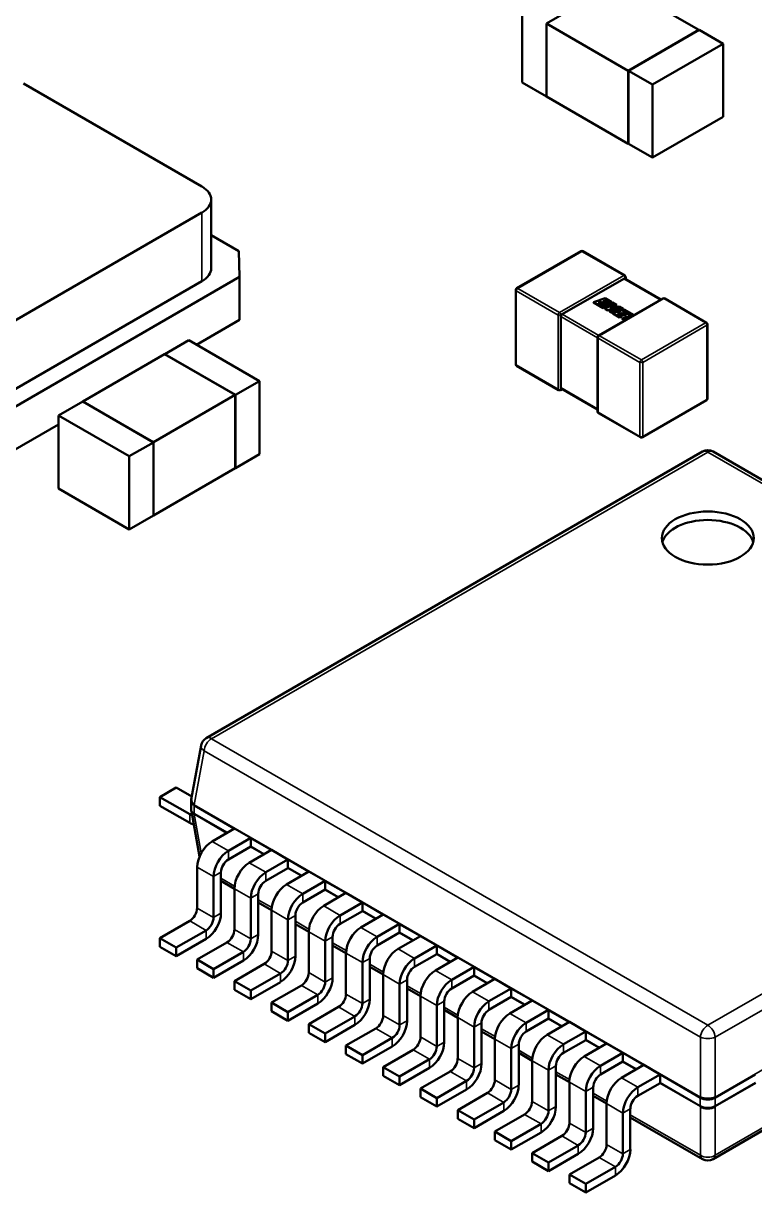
# Model space of a CAD drawing. Header units: millimetres. Extents: x -106 to 841, y -50 to 594.
# Drawn here: x 593.31 to 600.26, y 240.38 to 251.48 of the extents above; entities that cross this region are included whole.
import ezdxf

# ---------------------------------------------------------------- set-up
doc = ezdxf.new("R2010")
doc.units = ezdxf.units.MM
doc.layers.add('Visible (ISO)', color=7, linetype='Continuous', lineweight=50)
doc.layers.add('Visible Narrow (ISO)', color=7, linetype='Continuous', lineweight=35)

msp = doc.modelspace()

# ---------------------------------------------------------------- linework, layer by layer
at = {"layer": 'Visible (ISO)'}
for p, q in [((598.282, 251.483), (598.953, 251.87)), ((598.953, 251.87), (599.73, 251.422)), ((598.052, 250.922), (598.052, 251.616)), ((598.282, 250.789), (598.282, 251.483)), ((599.059, 251.034), (598.282, 251.483)), ((598.282, 250.789), (598.282, 251.483)), ((599.73, 251.422), (599.059, 251.034)), ((599.06, 251.034), (599.731, 251.421)), ((599.73, 251.421), (599.73, 251.422)), ((599.731, 251.421), (599.96, 251.289)), ((599.96, 251.289), (599.289, 250.902)), ((599.96, 250.595), (599.96, 251.289)), ((599.059, 250.34), (599.059, 251.034)), ((599.289, 250.902), (599.06, 251.034)), ((599.06, 250.34), (599.06, 251.034)), ((593.312, 250.913), (595.009, 249.933)), ((598.282, 250.789), (598.052, 250.922)), ((599.289, 250.208), (599.289, 250.902)), ((598.282, 250.79), (598.282, 250.789)), ((599.059, 250.34), (598.282, 250.789)), ((599.96, 250.595), (599.289, 250.208)), ((599.06, 250.341), (599.059, 250.34)), ((599.289, 250.208), (599.06, 250.34)), ((595.097, 249.157), (595.097, 249.81)), ((595.009, 249.688), (592.181, 248.055)), ((595.097, 249.471), (595.359, 249.32)), ((595.359, 249.32), (595.366, 249.075)), ((597.998, 248.967), (598.608, 249.319)), ((599.025, 249.089), (598.627, 249.319)), ((595.366, 249.075), (592.113, 247.197)), ((595.366, 248.667), (595.366, 249.075)), ((599.034, 249.073), (599.034, 249.053)), ((595.009, 249.035), (592.181, 247.402)), ((599.015, 249.058), (598.432, 248.721)), ((599.024, 249.059), (599.369, 248.86)), ((597.989, 248.246), (597.989, 248.951)), ((598.838, 248.872), (598.729, 248.837)), ((599.386, 248.87), (598.776, 248.518)), ((598.821, 248.845), (598.842, 248.851)), ((598.858, 248.824), (598.821, 248.845)), ((598.826, 248.842), (598.842, 248.847)), ((598.901, 248.836), (598.838, 248.872)), ((598.842, 248.851), (598.842, 248.847)), ((598.842, 248.851), (598.881, 248.829)), ((598.842, 248.847), (598.881, 248.825)), ((599.803, 248.64), (599.405, 248.87)), ((598.729, 248.837), (598.729, 248.833)), ((598.729, 248.837), (598.821, 248.784)), ((598.729, 248.833), (598.821, 248.78)), ((598.774, 248.83), (598.801, 248.838)), ((598.821, 248.802), (598.774, 248.83)), ((598.779, 248.827), (598.801, 248.834)), ((598.801, 248.838), (598.801, 248.834)), ((598.801, 248.838), (598.838, 248.817)), ((598.801, 248.834), (598.838, 248.813)), ((598.91, 248.831), (598.821, 248.802)), ((598.821, 248.784), (598.918, 248.815)), ((598.821, 248.78), (598.897, 248.804)), ((598.821, 248.784), (598.821, 248.78)), ((598.838, 248.817), (598.858, 248.824)), ((598.838, 248.813), (598.858, 248.82)), ((598.838, 248.817), (598.838, 248.813)), ((598.918, 248.815), (598.838, 248.774)), ((598.838, 248.774), (598.838, 248.77)), ((598.838, 248.774), (598.861, 248.761)), ((598.838, 248.77), (598.861, 248.757)), ((598.858, 248.824), (598.858, 248.82)), ((598.861, 248.761), (598.977, 248.782)), ((598.861, 248.757), (598.948, 248.772)), ((598.861, 248.761), (598.861, 248.757)), ((598.977, 248.782), (598.879, 248.75)), ((598.879, 248.75), (598.879, 248.746)), ((598.879, 248.75), (598.901, 248.738)), ((598.879, 248.746), (598.901, 248.734)), ((598.881, 248.829), (598.901, 248.836)), ((598.881, 248.825), (598.901, 248.832)), ((598.881, 248.829), (598.881, 248.825)), ((598.882, 248.777), (598.946, 248.81)), ((598.973, 248.794), (598.882, 248.777)), ((598.895, 248.779), (598.946, 248.806)), ((598.901, 248.836), (598.901, 248.832)), ((598.901, 248.738), (599.01, 248.773)), ((598.901, 248.734), (599.01, 248.769)), ((598.901, 248.738), (598.901, 248.734)), ((598.946, 248.81), (598.91, 248.831)), ((599.02, 248.767), (598.911, 248.732)), ((598.911, 248.732), (598.911, 248.728)), ((598.911, 248.732), (598.975, 248.695)), ((598.946, 248.81), (598.946, 248.806)), ((598.956, 248.725), (598.983, 248.733)), ((599.01, 248.773), (598.973, 248.794)), ((598.983, 248.733), (598.983, 248.729)), ((598.983, 248.733), (599.02, 248.712)), ((599.003, 248.74), (599.024, 248.746)), ((599.04, 248.719), (599.003, 248.74)), ((599.008, 248.737), (599.024, 248.742)), ((599.01, 248.773), (599.01, 248.769)), ((599.114, 248.713), (599.02, 248.767)), ((599.024, 248.746), (599.063, 248.724)), ((599.024, 248.746), (599.024, 248.742)), ((599.024, 248.742), (599.063, 248.72)), ((594.957, 248.431), (595.366, 248.667)), ((598.422, 248.712), (598.419, 248.713)), ((598.419, 248.024), (598.419, 248.698)), ((598.911, 248.728), (598.975, 248.691)), ((598.996, 248.701), (598.956, 248.725)), ((598.961, 248.722), (598.983, 248.729)), ((598.975, 248.695), (598.996, 248.701)), ((598.975, 248.691), (598.996, 248.697)), ((598.975, 248.695), (598.975, 248.691)), ((598.983, 248.729), (599.02, 248.708)), ((598.996, 248.701), (598.996, 248.697)), ((599.088, 248.709), (599, 248.68)), ((599, 248.68), (599, 248.676)), ((599, 248.68), (599.024, 248.666)), ((599, 248.676), (599.024, 248.662)), ((599.02, 248.712), (599.04, 248.719)), ((599.02, 248.708), (599.04, 248.715)), ((599.02, 248.712), (599.02, 248.708)), ((599.024, 248.666), (599.045, 248.673)), ((599.024, 248.666), (599.024, 248.662)), ((599.024, 248.662), (599.029, 248.664)), ((599.04, 248.719), (599.04, 248.715)), ((599.063, 248.724), (599.088, 248.709)), ((599.063, 248.72), (599.084, 248.707)), ((599.812, 247.92), (599.812, 248.624)), ((594.655, 248.341), (594.884, 248.474)), ((594.884, 248.474), (595.555, 248.086)), ((598.767, 247.797), (598.767, 248.502)), ((593.877, 247.892), (594.654, 248.341)), ((594.654, 248.341), (595.325, 247.954)), ((595.326, 247.954), (594.655, 248.341)), ((594.655, 248.341), (594.655, 248.341)), ((598.396, 248.001), (597.998, 248.23)), ((595.555, 248.086), (595.326, 247.954)), ((595.555, 247.392), (595.555, 248.086)), ((595.326, 247.26), (595.326, 247.954)), ((598.432, 248.01), (598.415, 248.001)), ((598.422, 248.016), (598.767, 247.817)), ((593.647, 247.76), (593.877, 247.892)), ((593.877, 247.892), (594.548, 247.504)), ((594.548, 247.505), (593.877, 247.892)), ((593.877, 247.891), (593.877, 247.892)), ((595.325, 247.954), (594.548, 247.505)), ((595.325, 247.259), (595.325, 247.954)), ((599.193, 247.552), (599.803, 247.904)), ((594.318, 247.372), (593.647, 247.76)), ((593.647, 247.066), (593.647, 247.76)), ((599.174, 247.552), (598.776, 247.781)), ((592.113, 246.789), (593.647, 247.675)), ((594.548, 247.504), (594.318, 247.372)), ((594.548, 246.811), (594.548, 247.505)), ((594.548, 246.81), (594.548, 247.504)), ((595.049, 244.695), (599.764, 247.417)), ((599.864, 247.417), (604.579, 244.695)), ((594.318, 246.678), (594.318, 247.372)), ((595.555, 247.392), (595.326, 247.26)), ((595.325, 247.259), (594.548, 246.811)), ((595.326, 247.26), (595.325, 247.26)), ((594.318, 246.678), (593.647, 247.066)), ((594.548, 246.81), (594.318, 246.678)), ((594.548, 246.811), (594.548, 246.811)), ((594.907, 244.112), (595.001, 244.626)), ((594.765, 244.225), (594.61, 244.135)), ((594.912, 244.14), (594.765, 244.225)), ((594.892, 243.972), (594.61, 244.135)), ((594.61, 244.135), (594.61, 244.053)), ((594.906, 244.021), (594.906, 244.09)), ((594.892, 243.89), (594.61, 244.053)), ((594.908, 244.001), (594.986, 243.571)), ((595.317, 243.837), (595.105, 243.714)), ((595.472, 243.747), (595.26, 243.625)), ((595.317, 243.837), (595.472, 243.747)), ((595.472, 243.747), (595.472, 243.665)), ((595.472, 243.665), (595.26, 243.543)), ((595.67, 243.633), (595.458, 243.51)), ((595.67, 243.633), (595.826, 243.543)), ((595.826, 243.543), (595.614, 243.421)), ((595.826, 243.543), (595.826, 243.461)), ((594.963, 243.469), (594.963, 243.082)), ((595.189, 243.421), (595.189, 243.033)), ((595.826, 243.461), (595.614, 243.339)), ((596.024, 243.429), (595.812, 243.306)), ((596.024, 243.429), (596.179, 243.339)), ((595.119, 243.38), (595.119, 242.992)), ((595.189, 243.339), (595.317, 243.265)), ((596.179, 243.339), (595.967, 243.216)), ((596.179, 243.339), (596.179, 243.257)), ((595.317, 243.265), (595.317, 242.878)), ((595.543, 243.216), (595.543, 242.829)), ((596.179, 243.257), (595.967, 243.135)), ((596.377, 243.225), (596.165, 243.102)), ((596.377, 243.225), (596.533, 243.135)), ((595.472, 243.176), (595.472, 242.788)), ((595.543, 243.135), (595.67, 243.061)), ((596.533, 243.135), (596.321, 243.012)), ((596.533, 243.135), (596.533, 243.053)), ((594.892, 242.959), (594.61, 242.796)), ((595.67, 243.061), (595.67, 242.673)), ((595.826, 242.971), (595.826, 242.584)), ((595.897, 243.012), (595.897, 242.624)), ((596.533, 243.053), (596.321, 242.931)), ((596.731, 243.02), (596.519, 242.898)), ((596.731, 243.02), (596.886, 242.931)), ((595.048, 242.869), (594.765, 242.706)), ((595.897, 242.93), (596.024, 242.857)), ((596.024, 242.857), (596.024, 242.469)), ((596.886, 242.931), (596.674, 242.808)), ((596.886, 242.849), (596.674, 242.726)), ((596.886, 242.931), (596.886, 242.849)), ((594.61, 242.714), (594.61, 242.796)), ((594.61, 242.796), (594.765, 242.706)), ((595.048, 242.788), (594.765, 242.624)), ((595.246, 242.755), (594.963, 242.592)), ((596.179, 242.767), (596.179, 242.379)), ((596.25, 242.808), (596.25, 242.42)), ((597.084, 242.816), (596.872, 242.694)), ((597.084, 242.816), (597.24, 242.726)), ((594.765, 242.624), (594.61, 242.714)), ((594.765, 242.706), (594.765, 242.624)), ((595.402, 242.665), (595.119, 242.502)), ((596.25, 242.726), (596.377, 242.653)), ((596.377, 242.653), (596.377, 242.265)), ((597.24, 242.726), (597.028, 242.604)), ((597.24, 242.645), (597.028, 242.522)), ((597.24, 242.726), (597.24, 242.645)), ((594.963, 242.51), (594.963, 242.592)), ((594.963, 242.592), (595.119, 242.502)), ((595.402, 242.584), (595.119, 242.42)), ((595.6, 242.551), (595.317, 242.388)), ((596.533, 242.563), (596.533, 242.175)), ((596.604, 242.604), (596.604, 242.216)), ((596.604, 242.522), (596.731, 242.449)), ((597.438, 242.612), (597.226, 242.49)), ((597.594, 242.522), (597.381, 242.4)), ((597.438, 242.612), (597.594, 242.522)), ((597.594, 242.522), (597.594, 242.441)), ((595.119, 242.42), (594.963, 242.51)), ((595.119, 242.502), (595.119, 242.42)), ((595.755, 242.461), (595.472, 242.298)), ((596.731, 242.449), (596.731, 242.061)), ((597.594, 242.441), (597.381, 242.318)), ((597.792, 242.408), (597.579, 242.286)), ((597.792, 242.408), (597.947, 242.318)), ((595.317, 242.306), (595.317, 242.388)), ((595.317, 242.388), (595.472, 242.298)), ((595.472, 242.216), (595.317, 242.306)), ((595.755, 242.379), (595.472, 242.216)), ((595.472, 242.298), (595.472, 242.216)), ((595.953, 242.347), (595.67, 242.184)), ((596.886, 242.359), (596.886, 241.971)), ((596.957, 242.4), (596.957, 242.012)), ((596.957, 242.318), (597.084, 242.245)), ((597.947, 242.318), (597.735, 242.196)), ((597.947, 242.318), (597.947, 242.237)), ((595.67, 242.102), (595.67, 242.184)), ((595.67, 242.184), (595.826, 242.094)), ((596.109, 242.257), (595.826, 242.094)), ((597.084, 242.245), (597.084, 241.857)), ((597.311, 242.196), (597.311, 241.808)), ((597.947, 242.237), (597.735, 242.114)), ((598.145, 242.204), (597.933, 242.081)), ((598.145, 242.204), (598.301, 242.114)), ((595.826, 242.012), (595.67, 242.102)), ((596.109, 242.175), (595.826, 242.012)), ((595.826, 242.094), (595.826, 242.012)), ((596.307, 242.143), (596.024, 241.979)), ((597.24, 242.155), (597.24, 241.767)), ((597.311, 242.114), (597.438, 242.04)), ((598.301, 242.114), (598.089, 241.992)), ((598.301, 242.114), (598.301, 242.032)), ((596.024, 241.898), (596.024, 241.979)), ((596.024, 241.979), (596.179, 241.89)), ((596.462, 242.053), (596.179, 241.89)), ((596.462, 241.971), (596.179, 241.808)), ((597.438, 242.041), (597.438, 241.653)), ((597.664, 241.992), (597.664, 241.604)), ((598.301, 242.032), (598.089, 241.91)), ((598.499, 242), (598.287, 241.877)), ((598.499, 242), (598.654, 241.91)), ((596.179, 241.808), (596.024, 241.898)), ((596.179, 241.89), (596.179, 241.808)), ((596.66, 241.939), (596.377, 241.775)), ((596.816, 241.849), (596.533, 241.685)), ((597.594, 241.951), (597.594, 241.563)), ((597.664, 241.91), (597.792, 241.836)), ((598.654, 241.91), (598.442, 241.788)), ((598.654, 241.91), (598.654, 241.828)), ((596.377, 241.694), (596.377, 241.775)), ((596.377, 241.775), (596.533, 241.685)), ((596.816, 241.767), (596.533, 241.604)), ((597.792, 241.837), (597.792, 241.449)), ((597.947, 241.747), (597.947, 241.359)), ((598.018, 241.788), (598.018, 241.4)), ((598.654, 241.828), (598.442, 241.706)), ((598.852, 241.796), (598.64, 241.673)), ((598.852, 241.796), (599.008, 241.706)), ((596.533, 241.604), (596.377, 241.694)), ((596.533, 241.685), (596.533, 241.604)), ((597.014, 241.734), (596.731, 241.571)), ((597.169, 241.645), (596.886, 241.481)), ((598.018, 241.706), (598.145, 241.632)), ((598.145, 241.632), (598.145, 241.245)), ((599.008, 241.706), (598.796, 241.583)), ((599.008, 241.706), (599.008, 241.624)), ((596.731, 241.489), (596.731, 241.571)), ((596.731, 241.571), (596.886, 241.481)), ((597.169, 241.563), (596.886, 241.4)), ((597.367, 241.53), (597.084, 241.367)), ((598.301, 241.543), (598.301, 241.155)), ((598.371, 241.583), (598.371, 241.196)), ((599.008, 241.624), (598.796, 241.502)), ((599.206, 241.592), (598.994, 241.469)), ((599.206, 241.592), (599.361, 241.502)), ((596.886, 241.4), (596.731, 241.489)), ((596.886, 241.481), (596.886, 241.4)), ((597.523, 241.44), (597.24, 241.277)), ((598.371, 241.502), (598.499, 241.428)), ((598.499, 241.428), (598.499, 241.04)), ((599.361, 241.502), (599.149, 241.379)), ((599.361, 241.42), (599.149, 241.298)), ((599.361, 241.502), (599.361, 241.42)), ((597.084, 241.285), (597.084, 241.367)), ((597.084, 241.367), (597.24, 241.277)), ((597.523, 241.359), (597.24, 241.196)), ((597.721, 241.326), (597.438, 241.163)), ((598.654, 241.338), (598.654, 240.951)), ((598.725, 241.379), (598.725, 240.991)), ((598.725, 241.297), (598.852, 241.224)), ((597.24, 241.196), (597.084, 241.285)), ((597.24, 241.277), (597.24, 241.196)), ((597.876, 241.236), (597.594, 241.073)), ((598.852, 241.224), (598.852, 240.836)), ((597.438, 241.081), (597.438, 241.163)), ((597.438, 241.163), (597.594, 241.073)), ((597.594, 240.991), (597.438, 241.081)), ((597.876, 241.155), (597.594, 240.991)), ((597.594, 241.073), (597.594, 240.991)), ((598.074, 241.122), (597.792, 240.959)), ((599.008, 241.134), (599.008, 240.746)), ((599.078, 241.175), (599.078, 240.787)), ((599.078, 241.093), (599.764, 240.698)), ((599.864, 240.698), (600.549, 241.093)), ((597.792, 240.877), (597.792, 240.959)), ((597.792, 240.959), (597.947, 240.869)), ((598.23, 241.032), (597.947, 240.869)), ((597.947, 240.787), (597.792, 240.877)), ((598.23, 240.951), (597.947, 240.787)), ((597.947, 240.869), (597.947, 240.787)), ((598.428, 240.918), (598.145, 240.755)), ((598.145, 240.673), (598.145, 240.755)), ((598.145, 240.755), (598.301, 240.665)), ((598.584, 240.828), (598.301, 240.665)), ((598.584, 240.746), (598.301, 240.583)), ((598.301, 240.583), (598.145, 240.673)), ((598.301, 240.665), (598.301, 240.583)), ((598.782, 240.714), (598.499, 240.551)), ((598.499, 240.469), (598.499, 240.551)), ((598.499, 240.551), (598.654, 240.461)), ((598.937, 240.624), (598.654, 240.461)), ((598.937, 240.542), (598.654, 240.379)), ((598.654, 240.379), (598.499, 240.469)), ((598.654, 240.461), (598.654, 240.379))]:
    msp.add_line(p, q, dxfattribs=at)
for centre, radius, start, end in [((598.618, 249.303), 0.0187, 60, 120), ((599.015, 249.073), 0.0187, 0, 60), ((598.008, 248.951), 0.0187, 120, 180), ((599.395, 248.854), 0.0187, 60, 120), ((599.793, 248.624), 0.0187, 0, 60), ((598.785, 248.502), 0.0187, 120, 180), ((598.008, 248.246), 0.0187, 180, 240), ((598.405, 248.017), 0.0187, 240, 300), ((599.793, 247.92), 0.0187, 300, 0), ((598.785, 247.797), 0.0187, 180, 240), ((599.183, 247.568), 0.0187, 240, 300), ((599.814, 247.331), 0.1, 60, 120), ((595.099, 244.609), 0.1, 120, 169.6825), ((599.814, 240.784), 0.1, 240, 300)]:
    msp.add_arc(centre, radius, start, end, dxfattribs=at)
for centre, major_axis, start_param, end_param in [((594.797, 249.81), (0.3, 0), 5.497787, 7.068584), ((594.797, 249.157), (0.3, 0), 5.497787, 6.283185), ((599.015, 249.073), (0.0132, 0.0229), 4.415138, 4.712389), ((598.405, 248.017), (-0.0132, -0.0229), 1.570796, 1.868048), ((599.814, 246.514), (0.438, 0), 0.162336, 2.979256), ((594.892, 244.053), (-0.05, 0.0866), 2.356194, 2.672919), ((594.892, 244.053), (-0.1, 0.173), 2.356194, 2.629874), ((595.105, 243.551), (-0.1, -0.173), 3.926991, 5.497787), ((595.26, 243.461), (-0.1, -0.173), 3.926991, 5.497787), ((595.26, 243.461), (-0.05, -0.0866), 3.926991, 5.497787), ((595.458, 243.347), (-0.1, -0.173), 3.926991, 5.497787), ((595.614, 243.257), (-0.1, -0.173), 3.926991, 5.497787), ((595.614, 243.257), (-0.05, -0.0866), 3.926991, 5.497787), ((595.812, 243.143), (-0.1, -0.173), 3.926991, 5.497787), ((595.967, 243.053), (-0.1, -0.173), 3.926991, 5.497787), ((594.892, 243.041), (-0.05, -0.0866), 0.785398, 2.356194), ((595.967, 243.053), (-0.05, -0.0866), 3.926991, 5.497787), ((596.165, 242.939), (-0.1, -0.173), 3.926991, 5.497787), ((595.048, 242.951), (-0.1, -0.173), 0.785398, 2.356194), ((595.048, 242.951), (-0.05, -0.0866), 0.785398, 2.356194), ((596.321, 242.849), (-0.1, -0.173), 3.926991, 5.497787), ((595.246, 242.837), (-0.05, -0.0866), 0.785398, 2.356194), ((596.321, 242.849), (-0.05, -0.0866), 3.926991, 5.497787), ((596.519, 242.735), (-0.1, -0.173), 3.926991, 5.497787), ((595.402, 242.747), (-0.1, -0.173), 0.785398, 2.356194), ((595.402, 242.747), (-0.05, -0.0866), 0.785398, 2.356194), ((596.674, 242.645), (-0.1, -0.173), 3.926991, 5.497787), ((595.6, 242.633), (-0.05, -0.0866), 0.785398, 2.356194), ((595.755, 242.543), (-0.1, -0.173), 0.785398, 2.356194), ((596.674, 242.645), (-0.05, -0.0866), 3.926991, 5.497787), ((596.872, 242.531), (-0.1, -0.173), 3.926991, 5.497787), ((595.755, 242.543), (-0.05, -0.0866), 0.785398, 2.356194), ((597.028, 242.441), (-0.1, -0.173), 3.926991, 5.497787), ((597.028, 242.441), (-0.05, -0.0866), 3.926991, 5.497787), ((595.953, 242.428), (-0.05, -0.0866), 0.785398, 2.356194), ((596.109, 242.339), (-0.1, -0.173), 0.785398, 2.356194), ((597.226, 242.326), (-0.1, -0.173), 3.926991, 5.497787), ((596.109, 242.339), (-0.05, -0.0866), 0.785398, 2.356194), ((597.381, 242.237), (-0.1, -0.173), 3.926991, 5.497787), ((597.381, 242.237), (-0.05, -0.0866), 3.926991, 5.497787), ((596.307, 242.224), (-0.05, -0.0866), 0.785398, 2.356194), ((596.462, 242.135), (-0.1, -0.173), 0.785398, 2.356194), ((597.579, 242.122), (-0.1, -0.173), 3.926991, 5.497787), ((597.735, 242.032), (-0.1, -0.173), 3.926991, 5.497787), ((596.462, 242.135), (-0.05, -0.0866), 0.785398, 2.356194), ((597.735, 242.032), (-0.05, -0.0866), 3.926991, 5.497787), ((597.933, 241.918), (-0.1, -0.173), 3.926991, 5.497787), ((596.66, 242.02), (-0.05, -0.0866), 0.785398, 2.356194), ((596.816, 241.93), (-0.1, -0.173), 0.785398, 2.356194), ((596.816, 241.93), (-0.05, -0.0866), 0.785398, 2.356194), ((598.089, 241.828), (-0.1, -0.173), 3.926991, 5.497787), ((597.014, 241.816), (-0.05, -0.0866), 0.785398, 2.356194), ((598.089, 241.828), (-0.05, -0.0866), 3.926991, 5.497787), ((598.287, 241.714), (-0.1, -0.173), 3.926991, 5.497787), ((597.169, 241.726), (-0.1, -0.173), 0.785398, 2.356194), ((597.169, 241.726), (-0.05, -0.0866), 0.785398, 2.356194), ((598.442, 241.624), (-0.1, -0.173), 3.926991, 5.497787), ((597.367, 241.612), (-0.05, -0.0866), 0.785398, 2.356194), ((598.442, 241.624), (-0.05, -0.0866), 3.926991, 5.497787), ((598.64, 241.51), (-0.1, -0.173), 3.926991, 5.497787), ((597.523, 241.522), (-0.1, -0.173), 0.785398, 2.356194), ((597.523, 241.522), (-0.05, -0.0866), 0.785398, 2.356194), ((598.796, 241.42), (-0.1, -0.173), 3.926991, 5.497787), ((597.721, 241.408), (-0.05, -0.0866), 0.785398, 2.356194), ((598.796, 241.42), (-0.05, -0.0866), 3.926991, 5.497787), ((598.994, 241.306), (-0.1, -0.173), 3.926991, 5.497787), ((597.876, 241.318), (-0.1, -0.173), 0.785398, 2.356194), ((597.876, 241.318), (-0.05, -0.0866), 0.785398, 2.356194), ((599.149, 241.216), (-0.1, -0.173), 3.926991, 5.497787), ((599.149, 241.216), (-0.05, -0.0866), 3.926991, 5.497787), ((598.074, 241.204), (-0.05, -0.0866), 0.785398, 2.356194), ((598.23, 241.114), (-0.1, -0.173), 0.785398, 2.356194), ((598.23, 241.114), (-0.05, -0.0866), 0.785398, 2.356194), ((598.428, 241), (-0.05, -0.0866), 0.785398, 2.356194), ((598.584, 240.91), (-0.1, -0.173), 0.785398, 2.356194), ((598.584, 240.91), (-0.05, -0.0866), 0.785398, 2.356194), ((598.782, 240.795), (-0.05, -0.0866), 0.785398, 2.356194), ((598.937, 240.706), (-0.1, -0.173), 0.785398, 2.356194), ((598.937, 240.706), (-0.05, -0.0866), 0.785398, 2.356194)]:
    msp.add_ellipse(centre, major_axis=major_axis, ratio=0.57735, start_param=start_param, end_param=end_param, dxfattribs=at)
msp.add_ellipse((599.814, 246.595), major_axis=(0.437, 0), ratio=0.57735, dxfattribs=at)
for points in [[(599.015, 249.058), (599.019, 249.06), (599.022, 249.06), (599.024, 249.059)], [(598.419, 248.698), (598.419, 248.702), (598.42, 248.707), (598.422, 248.712)], [(598.422, 248.712), (598.425, 248.715), (598.428, 248.719), (598.432, 248.721)], [(598.422, 248.016), (598.42, 248.017), (598.419, 248.02), (598.419, 248.024)], [(594.935, 244.062), (594.915, 244.076), (594.906, 244.095), (594.909, 244.112)], [(594.906, 244.022), (594.906, 244.022), (594.906, 244.021), (594.906, 244.021)], [(594.935, 243.972), (594.921, 243.979), (594.912, 243.989), (594.909, 244.001)], [(599.744, 241.286), (599.781, 241.269), (599.847, 241.269), (599.884, 241.286)], [(599.744, 241.196), (599.781, 241.17), (599.847, 241.17), (599.884, 241.196)]]:
    msp.add_open_spline(points, degree=3, dxfattribs=at)
for points, knots in [([(594.906, 244.087), (594.906, 244.087), (594.906, 244.087), (594.906, 244.087), (594.906, 244.087), (594.906, 244.087), (594.906, 244.087), (594.906, 244.087), (594.906, 244.087), (594.906, 244.087), (594.906, 244.087), (594.906, 244.087), (594.906, 244.087), (594.906, 244.087), (594.906, 244.087), (594.906, 244.088), (594.906, 244.088), (594.906, 244.089), (594.906, 244.089), (594.906, 244.091), (594.905, 244.091), (594.905, 244.095), (594.905, 244.098), (594.905, 244.103), (594.905, 244.106), (594.906, 244.11), (594.907, 244.111), (594.907, 244.113), (594.907, 244.113), (594.908, 244.114)], [0.001529487, 0.001529487, 0.001529487, 0.001529487, 0.001532625, 0.001532625, 0.001553229, 0.001553229, 0.00156353, 0.00156353, 0.00157391, 0.00157391, 0.001584328, 0.001584328, 0.001594668, 0.001594668, 0.001615419, 0.001615419, 0.001699041, 0.001699041, 0.001863334, 0.001863334, 0.002247142, 0.002247142, 0.00340007, 0.00340007, 0.004637407, 0.004637407, 0.005278336, 0.005278336, 0.005365207, 0.005365207, 0.005365207, 0.005365207]), ([(594.908, 243.999), (594.908, 243.999), (594.908, 243.999), (594.908, 243.999), (594.908, 243.999), (594.908, 244), (594.908, 244), (594.908, 244), (594.908, 244), (594.908, 244), (594.908, 244), (594.908, 244), (594.908, 244), (594.908, 244), (594.908, 244), (594.908, 244), (594.908, 244.001), (594.908, 244.001), (594.907, 244.001), (594.907, 244.002), (594.907, 244.003), (594.905, 244.009), (594.904, 244.013), (594.905, 244.02), (594.905, 244.022), (594.905, 244.024), (594.905, 244.024), (594.906, 244.024)], [0.001898491, 0.001898491, 0.001898491, 0.001898491, 0.00193594, 0.00193594, 0.001956328, 0.001956328, 0.001966408, 0.001966408, 0.001976489, 0.001976489, 0.001986546, 0.001986546, 0.002008216, 0.002008216, 0.002034354, 0.002034354, 0.002102904, 0.002102904, 0.00219556, 0.00219556, 0.002471984, 0.002471984, 0.004650064, 0.004650064, 0.005371129, 0.005371129, 0.005512563, 0.005512563, 0.005512563, 0.005512563]), ([(594.908, 243.999), (594.908, 243.999), (594.908, 243.999), (594.908, 243.999), (594.908, 243.999), (594.908, 243.999), (594.908, 244), (594.908, 244), (594.908, 244), (594.908, 244), (594.908, 244), (594.908, 244), (594.908, 244), (594.908, 244), (594.908, 244.001), (594.907, 244.001), (594.907, 244.002), (594.907, 244.004), (594.906, 244.005), (594.905, 244.009), (594.905, 244.012), (594.905, 244.017), (594.905, 244.02), (594.905, 244.023), (594.905, 244.024), (594.906, 244.024)], [0.001128153, 0.001128153, 0.001128153, 0.001128153, 0.001152245, 0.001152245, 0.001178627, 0.001178627, 0.001191796, 0.001191796, 0.00120503, 0.00120503, 0.001218224, 0.001218224, 0.001244804, 0.001244804, 0.001352238, 0.001352238, 0.001561829, 0.001561829, 0.002001753, 0.002001753, 0.003324088, 0.003324088, 0.004575389, 0.004575389, 0.004745846, 0.004745846, 0.004745846, 0.004745846])]:
    msp.add_open_spline(points, degree=3, knots=knots, dxfattribs=at)
at = {"layer": 'Visible Narrow (ISO)'}
for p, q in [((595.009, 249.035), (595.009, 249.688)), ((598.618, 249.318), (598.008, 248.966)), ((599.015, 249.088), (598.618, 249.318)), ((598.405, 248.736), (599.015, 249.088)), ((598.008, 248.966), (598.405, 248.736)), ((599.363, 248.857), (599.015, 249.058)), ((598.392, 248.713), (597.994, 248.943)), ((597.994, 248.943), (597.994, 248.239)), ((599.395, 248.869), (598.785, 248.517)), ((599.793, 248.639), (599.395, 248.869)), ((598.392, 248.009), (598.392, 248.713)), ((598.767, 248.497), (598.419, 248.698)), ((598.432, 248.721), (598.78, 248.52)), ((599.063, 248.724), (599.063, 248.72)), ((599.183, 248.287), (599.793, 248.639)), ((598.785, 248.517), (599.183, 248.287)), ((599.806, 248.616), (599.196, 248.264)), ((599.806, 247.912), (599.806, 248.616)), ((599.17, 248.264), (598.772, 248.494)), ((598.772, 248.494), (598.772, 247.79)), ((597.994, 248.239), (598.392, 248.009)), ((599.17, 247.56), (599.17, 248.264)), ((599.196, 248.264), (599.196, 247.56)), ((598.419, 248.024), (598.767, 247.823)), ((599.196, 247.56), (599.806, 247.912)), ((598.772, 247.79), (599.17, 247.56)), ((595.099, 244.69), (599.814, 247.412)), ((599.814, 247.412), (604.529, 244.69)), ((595.099, 244.69), (599.814, 241.968)), ((599.814, 241.968), (604.529, 244.69)), ((594.935, 244.062), (595.029, 244.576)), ((595.029, 244.576), (599.744, 241.854)), ((599.884, 241.854), (604.599, 244.576)), ((594.892, 243.972), (594.911, 243.982)), ((594.892, 243.972), (594.892, 243.89)), ((594.922, 243.989), (594.922, 243.989)), ((594.935, 244.062), (599.744, 241.286)), ((594.935, 244.053), (595.313, 243.835)), ((594.935, 243.98), (594.935, 244.053)), ((594.935, 243.98), (595.25, 243.798)), ((594.935, 243.972), (595.243, 243.794)), ((594.935, 243.972), (595.002, 243.605)), ((599.884, 241.286), (604.693, 244.062)), ((595.472, 243.743), (595.667, 243.631)), ((595.105, 243.714), (595.26, 243.625)), ((595.26, 243.625), (595.26, 243.543)), ((595.469, 243.664), (595.596, 243.59)), ((595.472, 243.67), (595.603, 243.594)), ((595.826, 243.539), (596.02, 243.427)), ((594.963, 243.469), (595.119, 243.38)), ((595.119, 243.38), (595.189, 243.421)), ((595.458, 243.51), (595.614, 243.421)), ((595.614, 243.421), (595.614, 243.339)), ((595.823, 243.459), (595.95, 243.386)), ((595.826, 243.466), (595.957, 243.39)), ((595.189, 243.364), (595.318, 243.29)), ((595.812, 243.306), (595.967, 243.216)), ((596.179, 243.335), (596.374, 243.222)), ((595.317, 243.265), (595.472, 243.176)), ((595.472, 243.176), (595.543, 243.216)), ((595.967, 243.216), (595.967, 243.135)), ((596.176, 243.255), (596.303, 243.182)), ((596.179, 243.261), (596.31, 243.186)), ((594.963, 243.082), (595.119, 242.992)), ((595.543, 243.16), (595.672, 243.086)), ((596.165, 243.102), (596.321, 243.012)), ((596.533, 243.13), (596.727, 243.018)), ((595.048, 242.869), (594.892, 242.959)), ((595.119, 242.992), (595.189, 243.033)), ((595.67, 243.061), (595.826, 242.971)), ((595.826, 242.971), (595.897, 243.012)), ((596.321, 243.012), (596.321, 242.931)), ((596.53, 243.051), (596.657, 242.978)), ((596.533, 243.057), (596.664, 242.982)), ((595.048, 242.869), (595.048, 242.788)), ((595.317, 242.878), (595.472, 242.788)), ((595.897, 242.956), (596.025, 242.882)), ((596.024, 242.857), (596.179, 242.767)), ((596.519, 242.898), (596.674, 242.808)), ((596.883, 242.847), (597.01, 242.774)), ((596.886, 242.926), (597.081, 242.814)), ((596.886, 242.853), (597.017, 242.778)), ((595.402, 242.665), (595.246, 242.755)), ((595.472, 242.788), (595.543, 242.829)), ((596.179, 242.767), (596.25, 242.808)), ((596.25, 242.752), (596.379, 242.678)), ((596.674, 242.808), (596.674, 242.726)), ((595.402, 242.665), (595.402, 242.584)), ((595.67, 242.673), (595.826, 242.584)), ((595.826, 242.584), (595.897, 242.624)), ((596.377, 242.653), (596.533, 242.563)), ((596.872, 242.694), (597.028, 242.604)), ((597.237, 242.643), (597.364, 242.569)), ((597.24, 242.722), (597.434, 242.61)), ((597.24, 242.649), (597.371, 242.573)), ((595.755, 242.461), (595.6, 242.551)), ((596.533, 242.563), (596.604, 242.604)), ((596.604, 242.548), (596.732, 242.474)), ((597.028, 242.604), (597.028, 242.522)), ((597.594, 242.518), (597.788, 242.406)), ((595.755, 242.461), (595.755, 242.379)), ((596.024, 242.469), (596.179, 242.379)), ((596.179, 242.379), (596.25, 242.42)), ((596.731, 242.449), (596.886, 242.359)), ((597.226, 242.49), (597.381, 242.4)), ((597.59, 242.439), (597.718, 242.365)), ((597.594, 242.445), (597.725, 242.369)), ((596.109, 242.257), (595.953, 242.347)), ((596.886, 242.359), (596.957, 242.4)), ((596.957, 242.344), (597.086, 242.269)), ((597.381, 242.4), (597.381, 242.318)), ((597.947, 242.314), (598.141, 242.202)), ((596.109, 242.257), (596.109, 242.175)), ((596.377, 242.265), (596.533, 242.175)), ((596.533, 242.175), (596.604, 242.216)), ((597.084, 242.245), (597.24, 242.155)), ((597.24, 242.155), (597.311, 242.196)), ((597.579, 242.286), (597.735, 242.196)), ((597.735, 242.196), (597.735, 242.114)), ((597.944, 242.235), (598.071, 242.161)), ((597.947, 242.241), (598.078, 242.165)), ((596.462, 242.053), (596.307, 242.143)), ((597.311, 242.14), (597.44, 242.065)), ((597.933, 242.081), (598.089, 241.992)), ((598.301, 242.11), (598.495, 241.998)), ((596.462, 242.053), (596.462, 241.971)), ((596.731, 242.061), (596.886, 241.971)), ((596.886, 241.971), (596.957, 242.012)), ((597.438, 242.041), (597.594, 241.951)), ((597.594, 241.951), (597.664, 241.992)), ((598.089, 241.992), (598.089, 241.91)), ((598.297, 242.031), (598.425, 241.957)), ((598.301, 242.037), (598.432, 241.961)), ((596.816, 241.849), (596.66, 241.939)), ((596.816, 241.849), (596.816, 241.767)), ((597.084, 241.857), (597.24, 241.767)), ((597.664, 241.936), (597.793, 241.861)), ((598.287, 241.877), (598.442, 241.788)), ((598.654, 241.906), (598.849, 241.794)), ((599.744, 241.286), (599.744, 241.854)), ((599.884, 241.286), (599.884, 241.854)), ((597.24, 241.767), (597.311, 241.808)), ((597.792, 241.837), (597.947, 241.747)), ((597.947, 241.747), (598.018, 241.788)), ((598.442, 241.788), (598.442, 241.706)), ((598.651, 241.826), (598.778, 241.753)), ((598.654, 241.833), (598.785, 241.757)), ((597.169, 241.645), (597.014, 241.734)), ((597.169, 241.645), (597.169, 241.563)), ((597.438, 241.653), (597.594, 241.563)), ((598.018, 241.731), (598.147, 241.657)), ((598.145, 241.632), (598.301, 241.543)), ((598.64, 241.673), (598.796, 241.583)), ((599.008, 241.702), (599.202, 241.589)), ((599.008, 241.628), (599.139, 241.553)), ((597.523, 241.44), (597.367, 241.53)), ((597.594, 241.563), (597.664, 241.604)), ((598.301, 241.543), (598.371, 241.583)), ((598.371, 241.527), (598.5, 241.453)), ((598.796, 241.583), (598.796, 241.502)), ((599.004, 241.622), (599.132, 241.549)), ((597.523, 241.44), (597.523, 241.359)), ((597.792, 241.449), (597.947, 241.359)), ((598.499, 241.428), (598.654, 241.338)), ((598.994, 241.469), (599.149, 241.379)), ((599.358, 241.418), (599.744, 241.196)), ((599.361, 241.497), (599.743, 241.277)), ((599.361, 241.424), (599.743, 241.204)), ((599.884, 241.196), (600.27, 241.418)), ((599.885, 241.277), (600.266, 241.497)), ((599.885, 241.204), (600.266, 241.424)), ((597.876, 241.236), (597.721, 241.326)), ((597.947, 241.359), (598.018, 241.4)), ((598.654, 241.338), (598.725, 241.379)), ((598.725, 241.323), (598.854, 241.249)), ((599.149, 241.379), (599.149, 241.298)), ((597.876, 241.236), (597.876, 241.155)), ((598.145, 241.245), (598.301, 241.155)), ((598.301, 241.155), (598.371, 241.196)), ((598.852, 241.224), (599.008, 241.134)), ((599.743, 241.204), (599.743, 241.277)), ((599.744, 241.196), (599.744, 240.735)), ((599.884, 241.196), (599.884, 240.735)), ((599.885, 241.204), (599.885, 241.277)), ((598.23, 241.032), (598.074, 241.122)), ((599.008, 241.134), (599.078, 241.175)), ((599.078, 241.119), (599.744, 240.735)), ((599.884, 240.735), (600.549, 241.119)), ((598.23, 241.032), (598.23, 240.951)), ((598.499, 241.04), (598.654, 240.951)), ((598.654, 240.951), (598.725, 240.991)), ((598.584, 240.828), (598.428, 240.918)), ((598.584, 240.828), (598.584, 240.746)), ((598.852, 240.836), (599.008, 240.746)), ((599.008, 240.746), (599.078, 240.787)), ((598.937, 240.624), (598.782, 240.714)), ((598.937, 240.624), (598.937, 240.542))]:
    msp.add_line(p, q, dxfattribs=at)
for centre, major_axis, ratio, start_param, end_param in [((598.618, 249.303), (-0.0094, 0.0162), 0.57735, 5.497787, 6.283185), ((598.618, 249.303), (0.0094, 0.0162), 0.57735, 0, 0.785398), ((599.015, 249.073), (0.0094, 0.0162), 0.57735, 0, 0.785398), ((599.015, 249.073), (0.0094, -0.0162), 0.57735, 0.785398, 2.356194), ((599.015, 249.073), (0.0187, 0), 0.57735, 5.497787, 6.283185), ((598.008, 248.951), (-0.0094, -0.0162), 0.57735, 3.926991, 5.497787), ((598.008, 248.951), (-0.0094, 0.0162), 0.57735, 5.497787, 6.283185), ((598.008, 248.951), (-0.0187, 0), 0.57735, 0, 0.785398), ((599.395, 248.854), (-0.0094, 0.0162), 0.57735, 5.497787, 6.283185), ((599.395, 248.854), (0.0094, 0.0162), 0.57735, 0, 0.785398), ((598.405, 248.721), (-0.0094, -0.0162), 0.57735, 3.926991, 5.497787), ((598.405, 248.721), (-0.0094, 0.0162), 0.57735, 3.926991, 5.497787), ((598.405, 248.721), (-0.0187, 0), 0.57735, 0.785398, 2.356195), ((599.793, 248.624), (0.0094, 0.0162), 0.57735, 0, 0.785398), ((599.793, 248.624), (-0.0094, 0.0162), 0.57735, 3.926991, 5.497787), ((599.793, 248.624), (0.0187, 0), 0.57735, 5.497787, 6.283185), ((598.785, 248.502), (-0.0094, -0.0162), 0.57735, 3.926991, 5.497787), ((598.785, 248.502), (-0.0094, 0.0162), 0.57735, 5.497787, 6.283185), ((598.785, 248.502), (-0.0187, 0), 0.57735, 0, 0.785398), ((599.183, 248.272), (-0.0094, -0.0162), 0.57735, 3.926991, 5.497787), ((599.183, 248.272), (0.0094, -0.0162), 0.57735, 0.785398, 2.356194), ((598.008, 248.246), (-0.0187, 0), 0.57735, 0, 0.785398), ((598.008, 248.246), (-0.0094, -0.0162), 0.57735, 5.497787, 6.283185), ((599.183, 248.272), (0.0187, 0), 0.57735, 3.926991, 5.497787), ((598.405, 248.017), (-0.0094, -0.0162), 0.57735, 5.497787, 6.283185), ((598.405, 248.017), (-0.0187, 0), 0.57735, 0.785398, 2.356195), ((598.405, 248.017), (0.0094, -0.0162), 0.57735, 0, 0.785398), ((599.793, 247.92), (0.0094, -0.0162), 0.57735, 0, 0.785398), ((599.793, 247.92), (0.0187, 0), 0.57735, 5.497787, 6.283185), ((598.785, 247.797), (-0.0187, 0), 0.57735, 0, 0.785398), ((598.785, 247.797), (-0.0094, -0.0162), 0.57735, 5.497787, 6.283185), ((599.183, 247.568), (-0.0094, -0.0162), 0.57735, 5.497787, 6.283185), ((599.183, 247.568), (0.0187, 0), 0.57735, 3.926991, 5.497787), ((599.183, 247.568), (0.0094, -0.0162), 0.57735, 0, 0.785398), ((599.814, 247.331), (-0.05, 0.0866), 0.57735, 5.497787, 6.283185), ((599.814, 247.331), (0.05, 0.0866), 0.57735, 0, 0.785398), ((595.099, 244.609), (-0.0984, 0.0179), 0.571076, 0, 0.883525), ((595.099, 244.609), (0.05, 0.0866), 0.57735, 0.785398, 2.251475), ((595.099, 244.609), (-0.05, 0.0866), 0.57735, 5.497787, 6.283185), ((595.006, 244.094), (-0.1, 0), 0.57735, 0.090052, 0.785398), ((595.006, 244.021), (-0.1, 0), 0.57735, 0, 0.785398), ((599.814, 241.887), (0.05, 0.0866), 0.57735, 0.785398, 2.251475), ((599.814, 241.887), (-0.05, 0.0866), 0.57735, 4.031711, 5.497787), ((599.814, 241.887), (0.1, 0), 0.451031, 3.932454, 5.492324), ((599.814, 241.318), (-0.1, 0), 0.57735, 0.785398, 2.356195), ((599.814, 241.245), (-0.1, 0), 0.57735, 0.785398, 2.356195), ((599.814, 240.784), (-0.05, -0.0866), 0.57735, 5.602507, 6.283185), ((599.814, 240.784), (0.1, 0), 0.691121, 3.932454, 5.492324), ((599.814, 240.784), (0.05, -0.0866), 0.57735, 0, 0.680678)]:
    msp.add_ellipse(centre, major_axis=major_axis, ratio=ratio, start_param=start_param, end_param=end_param, dxfattribs=at)
for points in [[(594.935, 244.053), (594.935, 244.056), (594.935, 244.059), (594.935, 244.062)], [(594.935, 243.98), (594.935, 243.977), (594.935, 243.974), (594.935, 243.972)], [(599.743, 241.277), (599.743, 241.28), (599.743, 241.283), (599.744, 241.286)], [(599.743, 241.204), (599.743, 241.201), (599.743, 241.198), (599.744, 241.196)], [(599.884, 241.286), (599.884, 241.283), (599.885, 241.28), (599.885, 241.277)], [(599.884, 241.196), (599.884, 241.198), (599.885, 241.201), (599.885, 241.204)]]:
    msp.add_open_spline(points, degree=3, dxfattribs=at)

doc.saveas('drawing.dxf')
